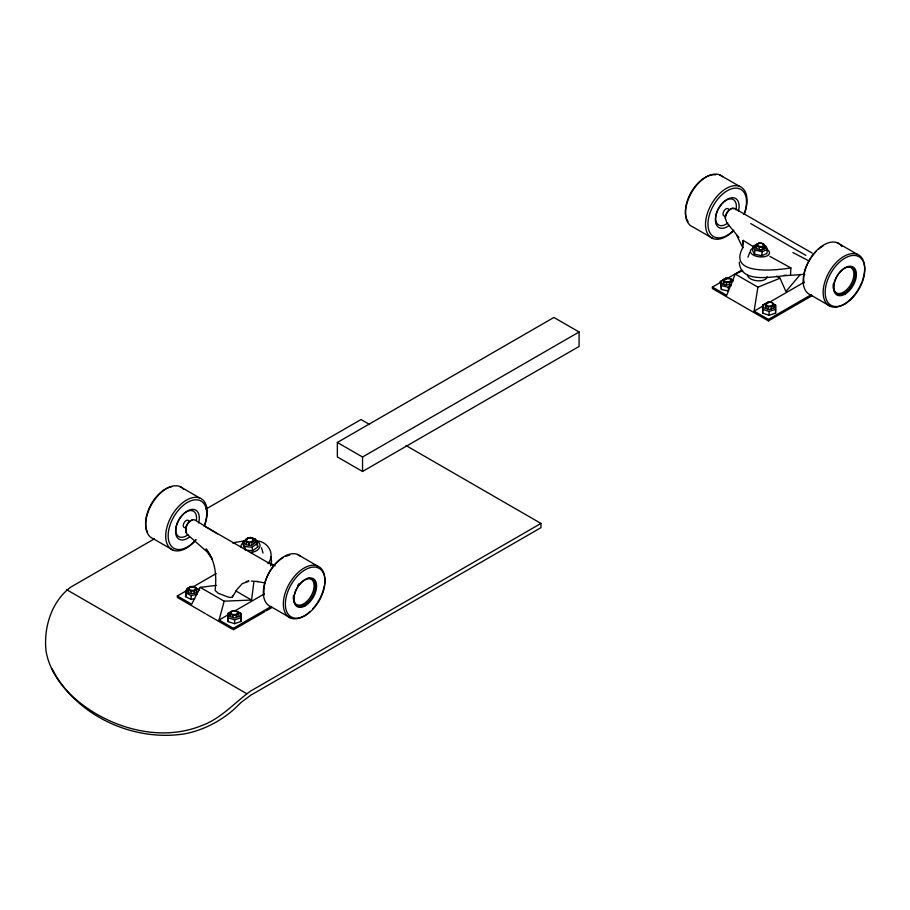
<?xml version="1.0" encoding="UTF-8"?>
<svg xmlns="http://www.w3.org/2000/svg" width="910" height="910" viewBox="0 0 910 910"><rect width="100%" height="100%" fill="white"/><g stroke="black" fill="none" stroke-linecap="round" stroke-linejoin="round"><path stroke-width="1.36" d="M188.29 590.533L188.29 588.167L190.315 586.734L192.408 586.609M188.643 592.365L188.29 588.167L190.577 586.586L193.295 586.415L195.957 587.701L196.276 591.909M191.111 593.525L191.282 590.408L194.023 590.226L195.73 589.009L195.457 587.416L195.957 587.701M194.285 593.32L194.285 590.954L196.276 589.543M230.162 614.705L230.162 612.339L232.448 610.758L235.155 610.587L237.817 611.873L238.136 616.081M230.514 616.525L230.162 612.339L230.708 611.986L231.004 613.567L233.142 614.58L235.883 614.398L237.601 613.181L237.328 611.588M232.983 617.697L233.142 614.58M236.156 617.492L236.156 615.126L238.136 613.715M773.443 304.02L775.582 305.043L775.582 313.131L769.087 315.281L762.648 313.12L762.66 304.986L768.063 303.075M769.087 315.281L769.087 311.447L762.66 309.298L762.66 304.986M762.648 313.12L762.66 309.298M726.169 278.71L720.333 281.395L721.391 289.471L728.341 291.063L728.33 287.253L731.265 285.512M775.582 313.131L775.582 305.043M754.015 247.111L743.186 240.376L742.981 247.315C726.965 276.208 776.765 270.247 790.881 267.915L790.506 275.343C775.946 275.514 740.399 285.456 739.295 262.046M743.015 243.8L743.186 240.376M763.092 244.926L765.458 245.757L766.482 247.156L767.369 249.511L766.937 253.526L761.715 255.721L754.515 254.186L754.947 250.136L753.036 246.417L755.687 244.824M756.324 246.86L756.585 244.358L758.872 243.095L761.602 243.152L763.74 244.187L764.275 248.669M756.654 248.475L756.585 244.358M759.156 249.67L759.429 247.167L756.915 245.973L757.177 244.017M761.715 255.721L762.148 251.706L767.369 249.511M758.553 243.288L761.715 243.357L764.184 244.551L764.548 246.166L762.546 247.247L762.273 249.749L760.203 249.693M763.911 247.054L764.184 244.551M753.036 246.417L752.57 250.443L754.515 254.186M205.376 613.636L177.359 597.461L177.359 595.97L191.68 604.229L200.211 587.36L224.156 601.18L251.581 600.043L253.856 582.025M246.462 543.941L246.326 539.368L246.644 541.131L248.783 542.11L248.942 545.067M217.456 533.863L195.104 520.111A7.792 4.505 -60 0 0 186.106 527.311L185.89 532.293L186.96 534.147L207.366 552.108L212.519 559.548L206.104 548.946C215.522 560.662 216.796 576.064 215.101 590.442L218.343 593.309L228.228 597.096L231.015 597.529L232.448 596.926L232.619 595.697M811.242 294.681L768.427 319.41L754.106 311.14L757.893 287.15L780.041 278.232L785.921 291.541L800.288 274.547M270.611 565.849L271.544 560.901L270.816 556.84M270.952 606.617L233.381 628.309L219.071 620.04L224.156 601.18M194.672 598.723L191.134 599.417L185.526 596.596L186.254 590.215L187.005 588.542L189.36 587.792M185.526 596.596L186.277 594.48M747.929 257.166L749.715 252.525M742.742 270.736L735.223 274.058L726.715 295.329L712.405 287.06L712.405 288.561L768.427 320.9L812.459 295.477M267.972 563.711C276.003 553.769 267.426 540.722 255.585 540.836M232.448 596.926L237.032 589.43L242.265 583.651L248.794 581.308M188.108 588.087L186.891 589.714L186.891 591.443L188.734 592.876L191.407 593.752L197.095 592.66L198.312 591.022L198.289 589.236L193.796 586.984M724.121 279.29L723.905 283.84M765.992 303.462L765.765 308.012L765.446 303.803L767.699 302.234L770.44 302.063L773.079 303.349L773.432 307.546M154.325 538.879L70.661 587.178C51.369 601.59 43.35 628.048 46.092 651.435C51.131 679.258 72.948 700.109 96.369 713.963C127.696 732.106 166.917 739.557 201.326 725.748C220.857 718.775 234.314 702.85 250.603 691.065L540.949 523.432L540.949 527.675L250.603 695.308L241.275 702.27L234.462 708.901A85.995 67.818 -35.1 0 1 185.765 733.631C134.236 742.446 76.076 716.113 52.188 668.941M243.015 541.985L248.237 538.128L251.786 538.094L255.426 538.845L257.348 543.429L257.814 546.933L252.582 550.789L245.393 550.049L243.436 545.511L243.015 541.985L245.393 550.049M244.926 546.535L252.115 547.24L257.348 543.429M251.831 542.417L253.788 540.688L253.458 538.629L250.75 537.469L248.055 537.856L245.837 539.71L246.2 541.746L248.669 542.883L251.831 542.417L252.093 544.612M723.587 281.998L723.587 279.632L725.839 278.062M730.719 278.892L731.014 280.473L729.274 281.713L726.567 281.884L724.394 280.883M723.587 279.632L723.894 281.474L726.408 282.635L729.547 282.441L731.56 281.008L731.208 279.177L728.58 277.891L725.566 278.221M772.579 303.064L772.886 304.645L771.145 305.885L768.427 306.056L766.265 305.055M765.446 303.803L765.765 305.646L768.279 306.807L771.407 306.613L773.432 305.18L772.886 304.645M205.99 509.043L361.008 419.544L369.528 424.458M337.36 442.476L553.917 317.453L579.09 331.991L579.09 346.448L362.544 471.471L337.36 456.934L337.36 442.476L362.544 457.013L579.09 331.991M177.359 595.97L187.039 590.374M193.091 586.893L216.159 573.562M712.405 287.06L721.004 282.1M725.918 279.268L741.878 270.043M219.071 620.04L228.74 614.455M234.791 610.963L264.014 594.093M754.106 311.14L762.705 306.181M768.848 302.632L804.19 282.225M264.833 611.645L233.381 629.8L233.381 628.309M266.038 610.94L272.181 607.402M231.424 611.657L229.183 612.874L228.637 614.603L229.343 616.366L234.609 618.015L239.751 616.195L240.297 614.443L239.592 612.714L237.226 611.588M764.059 245.586L762.33 246.519L759.622 246.451L757.461 245.416M766.209 303.246L763.922 304.384L763.285 306.124L763.911 307.864L769.098 309.605L774.33 307.876L774.956 306.147L774.33 304.44M237.555 611.838L240.82 613.306L241.036 621.428L234.655 623.68L228.114 621.621L227.91 613.476L231.106 611.907M227.91 613.476L228.114 617.81L234.643 619.892L241.025 617.606M769.087 311.447L775.582 309.332M185.515 592.74L191.111 595.584L197.015 594.287M730.878 284.602L725.111 285.092L722.54 284.113L721.516 282.464L721.664 280.689L723.632 279.325L726.396 278.517L729.399 278.869M246.098 581.604L248.692 580.876M758.769 243.835L754.538 245.643L756.096 248.657L758.838 249.567L761.909 249.886L766.095 248.134L764.536 245.12L762.705 244.506M232.562 542.895L245.177 540.722M248.783 542.11L251.501 541.712L253.207 540.21L252.923 538.436L253.731 540.824M247.838 537.958L250.955 537.514M200.211 587.36L216.375 585.369M790.506 275.343L804.827 274.251M190.747 587.212L192.772 587.064M767.437 302.393L770.44 302.063M194.285 590.954L191.123 591.159L188.643 589.987M236.156 615.126L232.983 615.331L230.514 614.159M190.531 587.416L194.08 587.189L199.688 590.01M232.175 610.906L235.315 610.724L237.817 611.873M784.022 275.366L786.445 275.286M759.429 247.167L762.546 247.247M251.353 581.08L257.996 581.592M754.947 250.136L762.148 251.706M720.333 281.395L721.38 285.626L728.33 287.253M256.836 581.467L265.219 582.98M730.81 279.506L733.119 280.337M191.282 590.408L189.143 589.396L188.836 587.814M808.99 260.954L792.928 252.559M790.881 267.915L769.905 256.392M272.602 565.246L204.534 526.139M734.768 208.538L812.22 253.105M719.628 174.845L739.614 186.379M837.268 242.754L857.254 254.299M750.693 223.553L805.851 255.392M712.928 238.522L692.942 226.977A29.359 16.949 -60 0 1 691.862 191.987A29.359 16.949 -60 0 1 722.654 176.711M830.557 306.431L810.571 294.897A29.359 16.949 -60 0 1 810.571 258.167A29.359 16.949 -60 0 1 841.898 246.462M776.514 276.196L780.041 278.232M735.223 274.058L757.893 287.15M405.997 445.525L540.949 523.432M179.816 486.497L199.802 498.032M297.456 554.417L317.442 565.952M270.623 563.233L275.161 565.849M173.116 550.175L153.13 538.64A29.359 16.949 -60 0 1 152.584 502.764A29.359 16.949 -60 0 1 183.695 489.227M290.756 618.095L270.759 606.549A29.359 16.949 -60 0 1 269.69 571.56A29.359 16.949 -60 0 1 300.471 556.283M235.758 590.909L251.581 600.043M206.513 614.295L232.186 629.117M66.726 589.748L246.667 693.636M726.681 222.586L738.886 237.487M731.014 280.473L731.56 283.374M726.419 221.505L725.202 217.899A7.178 4.141 -60 0 1 728.307 210.676A7.178 4.141 -60 0 1 733.847 208.72M731.97 279.848L732.982 281.497M186.675 533.112L185.697 531.463L185.902 526.924A7.178 4.141 -60 0 1 192.545 519.963M736.884 235.542L742.822 247.804M256.836 544.669L257.814 546.933M261.568 547.854L263.013 553.007M252.115 547.24L252.582 550.789M255.426 538.845L255.721 541.211M253.788 540.688L254.061 542.872M241.036 621.428L240.82 613.306M191.111 595.584L191.134 599.417M234.643 619.892L234.655 623.68M773.079 303.349L773.079 305.714M771.407 306.613L771.407 308.979M768.279 306.807L768.279 309.173M731.208 279.177L731.208 281.543M729.547 282.441L729.547 284.807M726.408 282.635L726.408 285.001M721.38 285.626L721.391 289.471M768.427 319.41L768.427 320.9M362.544 457.013L362.544 471.471M228.114 617.81L228.114 621.621M255.221 540.46A9.657 6.268 -7.1 0 1 259.748 547.217A9.657 6.268 -7.1 0 1 250.5 552.575M240.831 547.001A9.657 6.268 -7.1 0 1 243.618 542.337M196.037 539.846A29.359 16.949 -60 0 1 165.916 539.437A29.359 16.949 -60 0 1 190.372 498.305A29.359 16.949 -60 0 1 204.443 525.707M187.972 534.705A14.685 8.474 -60 0 1 175.812 530.621A14.685 8.474 -60 0 1 186.777 511.625A14.685 8.474 -60 0 1 196.389 520.122M147.591 532.27A28.028 16.187 -60 0 1 146.169 528.573M145.884 527.186A28.028 16.187 -60 0 1 172.172 486.531M195.786 539.903A27.266 15.743 -60 0 1 168.304 538.47A27.266 15.743 -60 0 1 191.259 500.637A27.266 15.743 -60 0 1 204.124 526.162M189.496 536.968A16.778 9.691 -60 0 1 175.573 531.52A16.778 9.691 -60 0 1 189.496 509.987A16.778 9.691 -60 0 1 198.585 522.92M186.163 527.322A4.152 2.4 -60 0 1 183.627 523.705A4.152 2.4 -60 0 1 188.711 520.77M310.23 611.384A29.359 16.949 -60 0 1 283.545 607.277A29.359 16.949 -60 0 1 304.44 567.851A29.359 16.949 -60 0 1 324.54 584.379M324.335 585.653A29.359 16.949 -60 0 1 312.858 608.699M307.262 578.487A14.685 8.474 -60 0 1 313.654 589.498A14.685 8.474 -60 0 1 301.324 604.843A14.685 8.474 -60 0 1 293.486 595.618M297.752 585.426A14.685 8.474 -60 0 1 299.333 583.458M264.15 594.742A27.266 15.743 -60 0 1 283.135 557.659M285.808 556.328A27.266 15.743 -60 0 1 289.733 555.191M767.073 276.685A9.794 4.846 6.2 0 1 757.37 280.781A9.794 4.846 6.2 0 1 747.576 275.127M766.698 249.26A9.657 4.777 6.2 0 1 766.755 256.063A9.657 4.777 6.2 0 1 753.161 254.971A9.657 4.777 6.2 0 1 753.105 248.18M725.384 218.502A7.792 4.493 -60 0 1 729.786 209.698A7.792 4.493 -60 0 1 735.962 209.892M857.254 291.029A29.359 16.949 -60 0 1 824.119 299.037A29.359 16.949 -60 0 1 845.64 255.471A29.359 16.949 -60 0 1 862.373 280.655M861.884 281.975A29.359 16.949 -60 0 1 857.925 289.96M848.177 266.744A14.685 8.474 -60 0 1 853.205 278.869A14.685 8.474 -60 0 1 840.738 293.304A14.685 8.474 -60 0 1 833.298 283.965M803.962 283.09A27.266 15.743 -60 0 1 816.35 251.149M818.488 249.181A27.266 15.743 -60 0 1 822.947 246.007M733.369 230.878A29.359 16.949 -60 0 1 705.546 225.805A29.359 16.949 -60 0 1 731.06 186.357A29.359 16.949 -60 0 1 744.255 214.055M727.784 223.041A14.685 8.474 -60 0 1 715.624 218.957A14.685 8.474 -60 0 1 726.589 199.972A14.685 8.474 -60 0 1 736.201 208.458M688.051 221.642A28.028 16.187 -60 0 1 691.441 191.771A28.028 16.187 -60 0 1 715.715 174.822M733.835 230.128A27.266 15.743 -60 0 1 708.003 225.418A27.266 15.743 -60 0 1 731.685 188.78A27.266 15.743 -60 0 1 743.936 214.498M729.308 225.316A16.778 9.691 -60 0 1 715.385 219.856A16.778 9.691 -60 0 1 729.308 198.335A16.778 9.691 -60 0 1 738.397 211.256M724.496 216.091A4.175 2.412 -60 0 1 723.894 211.075A4.175 2.412 -60 0 1 728.535 209.095M245.939 539.357L244.289 541.188L244.494 543.156L245.848 544.84L251.615 545.42L255.846 542.337L255.63 540.358L254.288 538.686L248.475 538.083L245.939 539.357M305.168 615.524A28.028 16.187 -60 0 0 322.333 571.298A28.028 16.187 -60 0 0 288.015 591.113A28.028 16.187 -60 0 0 305.168 615.524M305.168 605.832A16.152 9.327 -60 0 0 315.065 580.341A16.152 9.327 -60 0 0 295.284 591.762A16.152 9.327 -60 0 0 305.168 605.832M304.725 604.775A15.174 8.759 -60 0 0 314.018 580.83A15.174 8.759 -60 0 0 295.432 591.557A15.174 8.759 -60 0 0 304.725 604.775M844.981 303.872A28.028 16.187 -60 0 0 862.145 259.634A28.028 16.187 -60 0 0 827.816 279.45A28.028 16.187 -60 0 0 844.981 303.872M844.981 294.18A16.152 9.327 -60 0 0 854.877 268.677A16.152 9.327 -60 0 0 835.096 280.109A16.152 9.327 -60 0 0 844.981 294.18M844.537 293.111A15.174 8.759 -60 0 0 853.83 269.167A15.174 8.759 -60 0 0 835.243 279.893A15.174 8.759 -60 0 0 844.537 293.111"/></g></svg>
